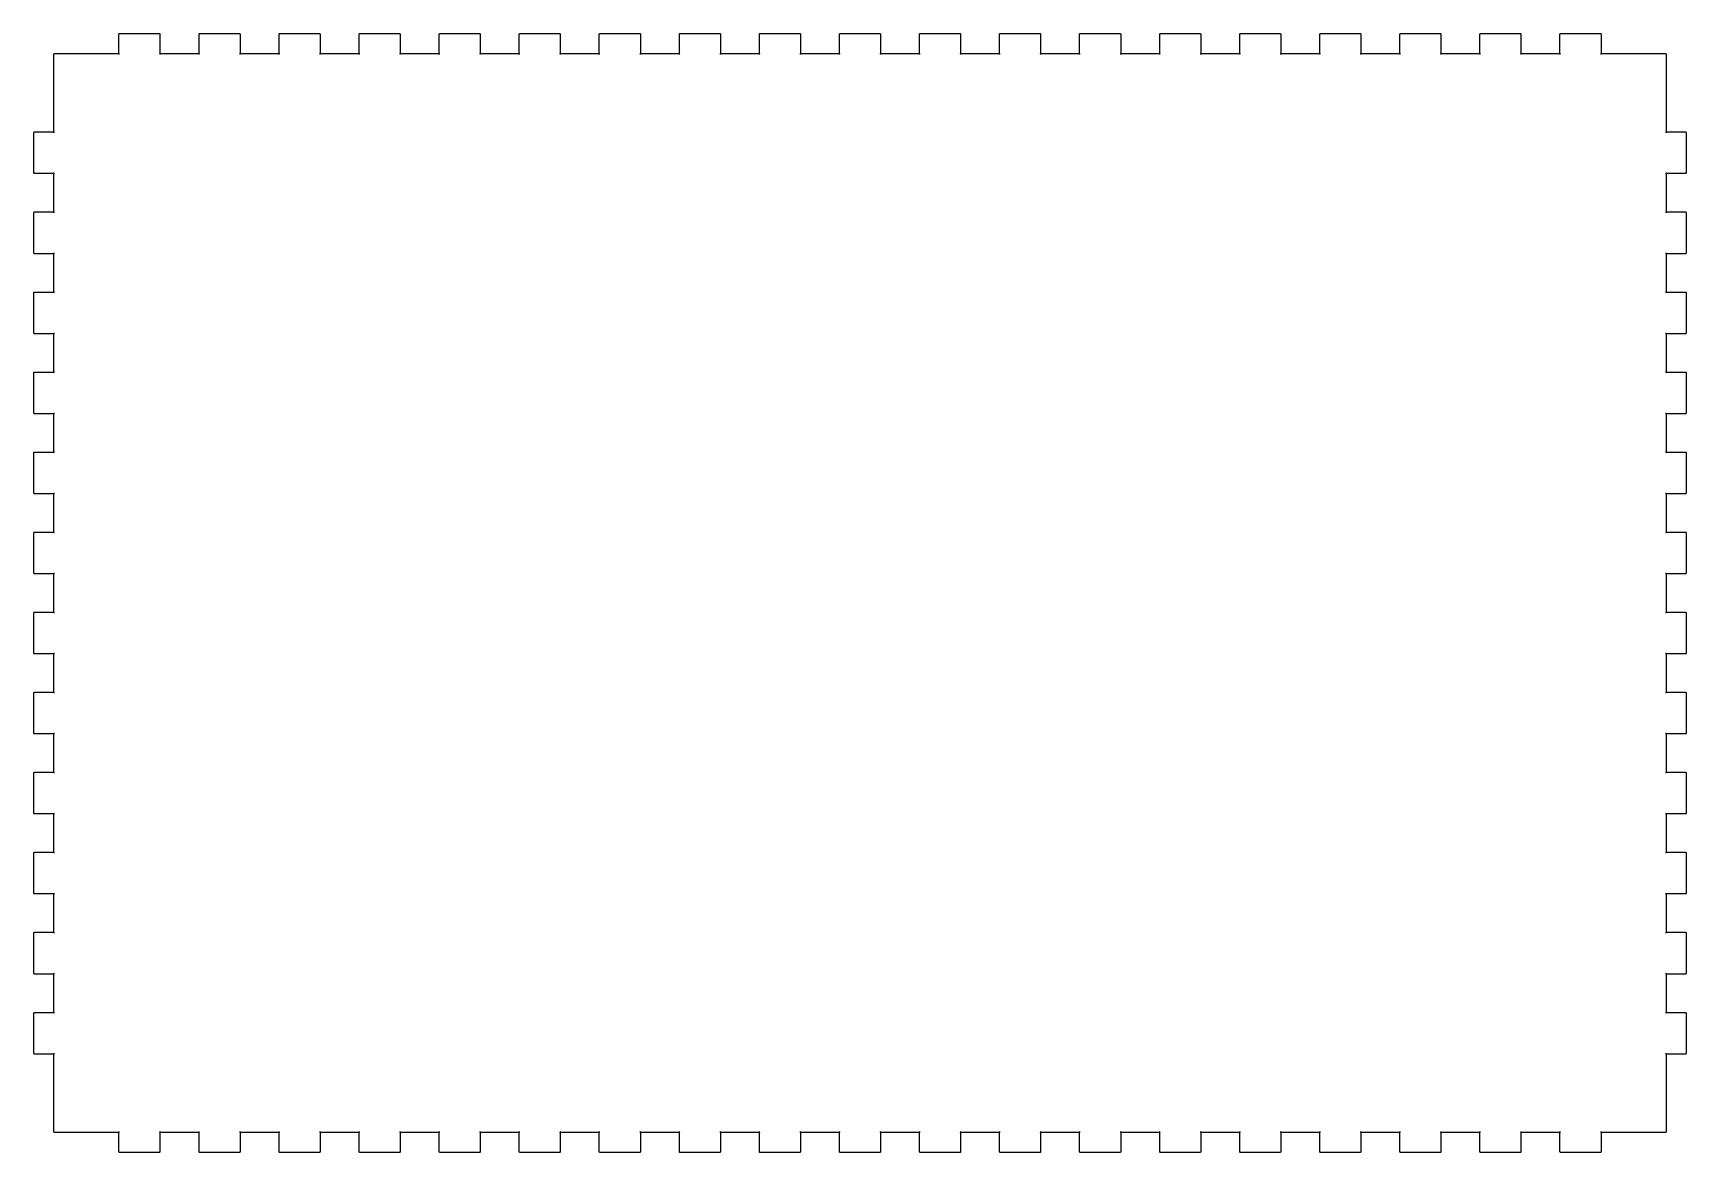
# Model space of a CAD drawing. Extents: x 10 to 427, y 10 to 383.
# Drawn here: x 9.9 to 257.8, y 215 to 382.9 of the extents above; entities that cross this region are included whole.
import ezdxf

# ---------------------------------------------------------------- set-up
doc = ezdxf.new("R2010")
doc.units = 0
doc.layers.get('0').update_dxf_attribs({"linetype": 'CONTINUOUS'})

msp = doc.modelspace()

# ---------------------------------------------------------------- linework, layer by layer
at = {"color": 0, "const_width": 0.2}
msp.add_lwpolyline([(13.0996, 218.099), (22.75, 218.099), (22.7597, 218.099), (22.7914, 218.114), (22.7873, 218.138), (22.7638, 218.142), (22.75, 218.111), (22.75, 218.099), (22.75, 215.2), (22.75, 215.184), (22.779, 215.13), (22.8327, 215.099), (22.8506, 215.099), (28.8506, 215.099), (28.8671, 215.099), (28.9209, 215.13), (28.9498, 215.184), (28.9498, 215.2), (28.9498, 218.099), (28.9498, 218.111), (28.9347, 218.142), (28.9126, 218.138), (28.9071, 218.114), (28.9388, 218.099), (28.9498, 218.099), (34.75, 218.099), (34.7597, 218.099), (34.7913, 218.114), (34.7872, 218.138), (34.7638, 218.142), (34.75, 218.111), (34.75, 218.099), (34.75, 215.2), (34.75, 215.184), (34.7789, 215.13), (34.8313, 215.099), (34.8492, 215.099), (40.8506, 215.099), (40.8672, 215.099), (40.9208, 215.13), (40.9497, 215.184), (40.9497, 215.2), (40.9497, 218.099), (40.9497, 218.111), (40.9346, 218.142), (40.9127, 218.138), (40.9071, 218.114), (40.9388, 218.099), (40.9497, 218.099), (46.7501, 218.099), (46.7596, 218.099), (46.7914, 218.114), (46.7872, 218.138), (46.7639, 218.142), (46.7501, 218.111), (46.7501, 218.099), (46.7501, 215.2), (46.7501, 215.184), (46.779, 215.13), (46.8327, 215.099), (46.8507, 215.099), (52.8507, 215.099), (52.8669, 215.099), (52.9209, 215.13), (52.9498, 215.184), (52.9498, 215.2), (52.9498, 218.099), (52.9498, 218.111), (52.9347, 218.142), (52.9124, 218.138), (52.9071, 218.114), (52.9389, 218.099), (52.9498, 218.099), (58.7498, 218.099), (58.7597, 218.099), (58.7911, 218.114), (58.7872, 218.138), (58.7636, 218.142), (58.7498, 218.111), (58.7498, 218.099), (58.7498, 215.2), (58.7498, 215.184), (58.7788, 215.13), (58.8328, 215.099), (58.8504, 215.099), (64.8504, 215.099), (64.867, 215.099), (64.9206, 215.13), (64.9496, 215.184), (64.9496, 215.2), (64.9496, 218.099), (64.9496, 218.111), (64.9344, 218.142), (64.9125, 218.138), (64.9069, 218.114), (64.9386, 218.099), (64.9496, 218.099), (70.7499, 218.099), (70.7595, 218.099), (70.7912, 218.114), (70.787, 218.138), (70.7637, 218.142), (70.7499, 218.111), (70.7499, 218.099), (70.7499, 215.2), (70.7499, 215.184), (70.7789, 215.13), (70.8325, 215.099), (70.8505, 215.099), (76.8505, 215.099), (76.8671, 215.099), (76.9207, 215.13), (76.9497, 215.184), (76.9497, 215.2), (76.9497, 218.099), (76.9497, 218.111), (76.9345, 218.142), (76.9126, 218.138), (76.907, 218.114), (76.9387, 218.099), (76.9497, 218.099), (82.7497, 218.099), (82.7595, 218.099), (82.7913, 218.114), (82.7871, 218.138), (82.7634, 218.142), (82.7497, 218.111), (82.7497, 218.099), (82.7497, 215.2), (82.7497, 215.184), (82.7786, 215.13), (82.8326, 215.099), (82.8506, 215.099), (88.8503, 215.099), (88.8668, 215.099), (88.9208, 215.13), (88.9497, 215.184), (88.9497, 215.2), (88.9497, 218.099), (88.9497, 218.111), (88.9346, 218.142), (88.9123, 218.138), (88.9071, 218.114), (88.9385, 218.099), (88.9497, 218.099), (94.7498, 218.099), (94.7593, 218.099), (94.791, 218.114), (94.7872, 218.138), (94.7635, 218.142), (94.7498, 218.111), (94.7498, 218.099), (94.7498, 215.2), (94.7498, 215.184), (94.7787, 215.13), (94.8323, 215.099), (94.8503, 215.099), (100.85, 215.099), (100.867, 215.099), (100.921, 215.13), (100.949, 215.184), (100.949, 215.2), (100.949, 218.099), (100.949, 218.111), (100.934, 218.142), (100.912, 218.138), (100.907, 218.114), (100.939, 218.099), (100.949, 218.099), (106.75, 218.099), (106.759, 218.099), (106.791, 218.114), (106.787, 218.138), (106.764, 218.142), (106.75, 218.111), (106.75, 218.099), (106.75, 215.2), (106.75, 215.184), (106.779, 215.13), (106.832, 215.099), (106.85, 215.099), (112.85, 215.099), (112.867, 215.099), (112.921, 215.13), (112.95, 215.184), (112.95, 215.2), (112.95, 218.099), (112.95, 218.111), (112.934, 218.142), (112.912, 218.138), (112.907, 218.114), (112.939, 218.099), (112.95, 218.099), (118.75, 218.099), (118.759, 218.099), (118.791, 218.114), (118.787, 218.138), (118.763, 218.142), (118.75, 218.111), (118.75, 218.099), (118.75, 215.2), (118.75, 215.184), (118.779, 215.13), (118.832, 215.099), (118.85, 215.099), (124.85, 215.099), (124.867, 215.099), (124.92, 215.13), (124.95, 215.184), (124.95, 215.2), (124.95, 218.099), (124.95, 218.111), (124.934, 218.142), (124.912, 218.138), (124.907, 218.114), (124.938, 218.099), (124.95, 218.099), (130.75, 218.099), (130.759, 218.099), (130.791, 218.114), (130.787, 218.138), (130.763, 218.142), (130.75, 218.111), (130.75, 218.099), (130.75, 215.2), (130.75, 215.184), (130.779, 215.13), (130.832, 215.099), (130.85, 215.099), (136.85, 215.099), (136.867, 215.099), (136.92, 215.13), (136.949, 215.184), (136.949, 215.2), (136.949, 218.099), (136.949, 218.111), (136.934, 218.142), (136.912, 218.138), (136.907, 218.114), (136.938, 218.099), (136.949, 218.099), (142.75, 218.099), (142.759, 218.099), (142.791, 218.114), (142.787, 218.138), (142.764, 218.142), (142.75, 218.111), (142.75, 218.099), (142.75, 215.2), (142.75, 215.184), (142.779, 215.13), (142.832, 215.099), (142.85, 215.099), (148.85, 215.099), (148.867, 215.099), (148.921, 215.13), (148.949, 215.184), (148.949, 215.2), (148.949, 218.099), (148.949, 218.111), (148.934, 218.142), (148.912, 218.138), (148.907, 218.114), (148.939, 218.099), (148.949, 218.099), (154.75, 218.099), (154.759, 218.099), (154.791, 218.114), (154.787, 218.138), (154.763, 218.142), (154.75, 218.111), (154.75, 218.099), (154.75, 215.2), (154.75, 215.184), (154.778, 215.13), (154.832, 215.099), (154.85, 215.099), (160.85, 215.099), (160.867, 215.099), (160.92, 215.13), (160.949, 215.184), (160.949, 215.2), (160.949, 218.099), (160.949, 218.111), (160.934, 218.142), (160.912, 218.138), (160.907, 218.114), (160.938, 218.099), (160.949, 218.099), (166.75, 218.099), (166.759, 218.099), (166.791, 218.114), (166.787, 218.138), (166.763, 218.142), (166.75, 218.111), (166.75, 218.099), (166.75, 215.2), (166.75, 215.184), (166.779, 215.13), (166.832, 215.099), (166.85, 215.099), (172.85, 215.099), (172.867, 215.099), (172.92, 215.13), (172.951, 215.184), (172.951, 215.2), (172.951, 218.099), (172.951, 218.111), (172.936, 218.142), (172.912, 218.138), (172.908, 218.114), (172.94, 218.099), (172.951, 218.099), (178.749, 218.099), (178.759, 218.099), (178.791, 218.114), (178.787, 218.138), (178.763, 218.142), (178.749, 218.111), (178.749, 218.099), (178.749, 215.2), (178.749, 215.184), (178.778, 215.13), (178.832, 215.099), (178.85, 215.099), (184.85, 215.099), (184.866, 215.099), (184.92, 215.13), (184.951, 215.184), (184.951, 215.2), (184.951, 218.099), (184.951, 218.111), (184.936, 218.142), (184.912, 218.138), (184.908, 218.114), (184.94, 218.099), (184.951, 218.099), (190.751, 218.099), (190.76, 218.099), (190.792, 218.114), (190.788, 218.138), (190.765, 218.142), (190.751, 218.111), (190.751, 218.099), (190.751, 215.2), (190.751, 215.184), (190.78, 215.13), (190.832, 215.099), (190.85, 215.099), (196.85, 215.099), (196.867, 215.099), (196.92, 215.13), (196.949, 215.184), (196.949, 215.2), (196.949, 218.099), (196.949, 218.111), (196.934, 218.142), (196.912, 218.138), (196.906, 218.114), (196.938, 218.099), (196.949, 218.099), (202.75, 218.099), (202.759, 218.099), (202.791, 218.114), (202.787, 218.138), (202.763, 218.142), (202.75, 218.111), (202.75, 218.099), (202.75, 215.2), (202.75, 215.184), (202.778, 215.13), (202.832, 215.099), (202.85, 215.099), (208.85, 215.099), (208.867, 215.099), (208.92, 215.13), (208.951, 215.184), (208.951, 215.2), (208.951, 218.099), (208.951, 218.111), (208.935, 218.142), (208.912, 218.138), (208.908, 218.114), (208.94, 218.099), (208.951, 218.099), (214.749, 218.099), (214.759, 218.099), (214.791, 218.114), (214.787, 218.138), (214.763, 218.142), (214.749, 218.111), (214.749, 218.099), (214.749, 215.2), (214.749, 215.184), (214.778, 215.13), (214.832, 215.099), (214.85, 215.099), (220.85, 215.099), (220.866, 215.099), (220.92, 215.13), (220.95, 215.184), (220.95, 215.2), (220.95, 218.099), (220.95, 218.111), (220.935, 218.142), (220.912, 218.138), (220.908, 218.114), (220.939, 218.099), (220.95, 218.099), (226.751, 218.099), (226.76, 218.099), (226.792, 218.114), (226.788, 218.138), (226.764, 218.142), (226.751, 218.111), (226.751, 218.099), (226.751, 215.2), (226.751, 215.184), (226.78, 215.13), (226.832, 215.099), (226.85, 215.099), (232.85, 215.099), (232.866, 215.099), (232.92, 215.13), (232.95, 215.184), (232.95, 215.2), (232.95, 218.099), (232.95, 218.111), (232.935, 218.142), (232.912, 218.138), (232.908, 218.114), (232.94, 218.099), (232.95, 218.099), (238.75, 218.099), (238.76, 218.099), (238.792, 218.114), (238.788, 218.138), (238.765, 218.142), (238.75, 218.111), (238.75, 218.099), (238.75, 215.2), (238.75, 215.184), (238.779, 215.13), (238.832, 215.099), (238.85, 215.099), (244.85, 215.099), (244.866, 215.099), (244.92, 215.13), (244.951, 215.184), (244.951, 215.2), (244.951, 218.099), (244.951, 218.111), (244.935, 218.142), (244.912, 218.138), (244.908, 218.114), (244.939, 218.099), (244.951, 218.099), (254.599, 218.099), (254.616, 218.099), (254.67, 218.13), (254.7, 218.184), (254.7, 218.2), (254.7, 229.85), (254.7, 229.861), (254.685, 229.893), (254.661, 229.888), (254.657, 229.865), (254.689, 229.85), (254.7, 229.85), (257.599, 229.85), (257.616, 229.85), (257.67, 229.88), (257.7, 229.934), (257.7, 229.95), (257.7, 235.95), (257.7, 235.968), (257.67, 236.021), (257.616, 236.05), (257.599, 236.05), (254.7, 236.05), (254.689, 236.05), (254.657, 236.036), (254.661, 236.013), (254.685, 236.008), (254.7, 236.04), (254.7, 236.05), (254.7, 241.85), (254.7, 241.861), (254.685, 241.893), (254.661, 241.888), (254.657, 241.865), (254.689, 241.85), (254.7, 241.85), (257.599, 241.85), (257.616, 241.85), (257.67, 241.88), (257.7, 241.934), (257.7, 241.951), (257.7, 247.951), (257.7, 247.968), (257.67, 248.021), (257.616, 248.05), (257.599, 248.05), (254.7, 248.05), (254.689, 248.05), (254.657, 248.036), (254.661, 248.012), (254.685, 248.008), (254.7, 248.04), (254.7, 248.05), (254.7, 253.85), (254.7, 253.861), (254.685, 253.892), (254.661, 253.889), (254.657, 253.865), (254.689, 253.85), (254.7, 253.85), (257.599, 253.85), (257.616, 253.85), (257.67, 253.88), (257.7, 253.934), (257.7, 253.95), (257.7, 259.95), (257.7, 259.968), (257.67, 260.02), (257.616, 260.049), (257.599, 260.049), (254.7, 260.049), (254.689, 260.049), (254.657, 260.036), (254.661, 260.012), (254.685, 260.008), (254.7, 260.04), (254.7, 260.049), (254.7, 265.85), (254.7, 265.861), (254.685, 265.892), (254.661, 265.888), (254.657, 265.865), (254.689, 265.85), (254.7, 265.85), (257.599, 265.85), (257.616, 265.85), (257.67, 265.88), (257.7, 265.934), (257.7, 265.95), (257.7, 271.95), (257.7, 271.968), (257.67, 272.021), (257.616, 272.05), (257.599, 272.05), (254.7, 272.05), (254.689, 272.05), (254.657, 272.036), (254.661, 272.012), (254.685, 272.008), (254.7, 272.04), (254.7, 272.05), (254.7, 277.85), (254.7, 277.861), (254.685, 277.893), (254.661, 277.888), (254.657, 277.865), (254.689, 277.85), (254.7, 277.85), (257.599, 277.85), (257.616, 277.85), (257.67, 277.88), (257.7, 277.934), (257.7, 277.95), (257.7, 283.95), (257.7, 283.968), (257.67, 284.021), (257.616, 284.05), (257.599, 284.05), (254.7, 284.05), (254.689, 284.05), (254.657, 284.036), (254.661, 284.012), (254.685, 284.008), (254.7, 284.04), (254.7, 284.05), (254.7, 289.85), (254.7, 289.861), (254.685, 289.892), (254.661, 289.888), (254.657, 289.865), (254.689, 289.85), (254.7, 289.85), (257.599, 289.85), (257.616, 289.85), (257.67, 289.88), (257.7, 289.934), (257.7, 289.95), (257.7, 295.95), (257.7, 295.968), (257.67, 296.02), (257.616, 296.049), (257.599, 296.049), (254.7, 296.049), (254.689, 296.049), (254.657, 296.036), (254.661, 296.012), (254.685, 296.008), (254.7, 296.04), (254.7, 296.049), (254.7, 301.85), (254.7, 301.861), (254.685, 301.892), (254.661, 301.888), (254.657, 301.865), (254.689, 301.85), (254.7, 301.85), (257.599, 301.85), (257.616, 301.85), (257.67, 301.88), (257.7, 301.934), (257.7, 301.95), (257.7, 307.95), (257.7, 307.968), (257.67, 308.022), (257.616, 308.051), (257.599, 308.051), (254.7, 308.051), (254.689, 308.051), (254.657, 308.037), (254.661, 308.013), (254.685, 308.01), (254.7, 308.041), (254.7, 308.051), (254.7, 313.849), (254.7, 313.861), (254.685, 313.892), (254.661, 313.888), (254.657, 313.865), (254.689, 313.849), (254.7, 313.849), (257.599, 313.849), (257.616, 313.849), (257.67, 313.88), (257.7, 313.934), (257.7, 313.95), (257.7, 319.95), (257.7, 319.968), (257.67, 320.021), (257.616, 320.05), (257.599, 320.05), (254.7, 320.05), (254.689, 320.05), (254.657, 320.036), (254.661, 320.012), (254.685, 320.008), (254.7, 320.04), (254.7, 320.05), (254.7, 325.85), (254.7, 325.86), (254.685, 325.892), (254.661, 325.888), (254.657, 325.865), (254.689, 325.85), (254.7, 325.85), (257.599, 325.85), (257.616, 325.85), (257.67, 325.88), (257.7, 325.934), (257.7, 325.95), (257.7, 331.95), (257.7, 331.968), (257.67, 332.02), (257.616, 332.049), (257.599, 332.049), (254.7, 332.049), (254.689, 332.049), (254.657, 332.036), (254.661, 332.012), (254.685, 332.008), (254.7, 332.04), (254.7, 332.049), (254.7, 337.85), (254.7, 337.861), (254.685, 337.892), (254.661, 337.888), (254.657, 337.865), (254.689, 337.85), (254.7, 337.85), (257.599, 337.85), (257.616, 337.85), (257.67, 337.88), (257.7, 337.934), (257.7, 337.95), (257.7, 343.95), (257.7, 343.968), (257.67, 344.022), (257.616, 344.051), (257.599, 344.051), (254.7, 344.051), (254.689, 344.051), (254.657, 344.037), (254.661, 344.013), (254.685, 344.009), (254.7, 344.041), (254.7, 344.051), (254.7, 349.849), (254.7, 349.86), (254.685, 349.892), (254.661, 349.888), (254.657, 349.865), (254.689, 349.849), (254.7, 349.849), (257.599, 349.849), (257.616, 349.849), (257.67, 349.88), (257.7, 349.934), (257.7, 349.95), (257.7, 355.949), (257.7, 355.967), (257.67, 356.023), (257.616, 356.052), (257.599, 356.052), (254.7, 356.052), (254.689, 356.052), (254.657, 356.037), (254.661, 356.013), (254.685, 356.009), (254.7, 356.041), (254.7, 356.052), (254.7, 361.851), (254.7, 361.862), (254.685, 361.894), (254.661, 361.886), (254.657, 361.865), (254.689, 361.851), (254.7, 361.851), (257.599, 361.851), (257.616, 361.851), (257.67, 361.879), (257.7, 361.932), (257.7, 361.95), (257.7, 367.951), (257.7, 367.968), (257.67, 368.021), (257.616, 368.05), (257.599, 368.05), (254.7, 368.05), (254.689, 368.05), (254.657, 368.035), (254.661, 368.011), (254.685, 368.007), (254.7, 368.039), (254.7, 368.05), (254.7, 379.702), (254.7, 379.719), (254.67, 379.772), (254.616, 379.801), (254.599, 379.801), (244.951, 379.801), (244.939, 379.801), (244.908, 379.786), (244.912, 379.762), (244.935, 379.758), (244.951, 379.79), (244.951, 379.801), (244.951, 382.7), (244.951, 382.718), (244.92, 382.771), (244.866, 382.799), (244.85, 382.799), (238.85, 382.799), (238.832, 382.799), (238.779, 382.771), (238.75, 382.718), (238.75, 382.7), (238.75, 379.801), (238.75, 379.79), (238.765, 379.758), (238.788, 379.762), (238.792, 379.786), (238.76, 379.801), (238.75, 379.801), (232.95, 379.801), (232.94, 379.801), (232.908, 379.786), (232.912, 379.762), (232.935, 379.758), (232.95, 379.79), (232.95, 379.801), (232.95, 382.7), (232.95, 382.718), (232.92, 382.771), (232.866, 382.799), (232.85, 382.799), (226.85, 382.799), (226.832, 382.799), (226.78, 382.771), (226.751, 382.718), (226.751, 382.7), (226.751, 379.801), (226.751, 379.79), (226.764, 379.758), (226.788, 379.762), (226.792, 379.786), (226.76, 379.801), (226.751, 379.801), (220.95, 379.801), (220.939, 379.801), (220.908, 379.786), (220.912, 379.762), (220.935, 379.758), (220.95, 379.79), (220.95, 379.801), (220.95, 382.7), (220.95, 382.718), (220.92, 382.771), (220.866, 382.799), (220.85, 382.799), (214.85, 382.799), (214.832, 382.799), (214.778, 382.771), (214.749, 382.718), (214.749, 382.7), (214.749, 379.801), (214.749, 379.79), (214.763, 379.758), (214.787, 379.762), (214.791, 379.786), (214.759, 379.801), (214.749, 379.801), (208.951, 379.801), (208.94, 379.801), (208.908, 379.786), (208.912, 379.762), (208.935, 379.758), (208.951, 379.79), (208.951, 379.801), (208.951, 382.7), (208.951, 382.718), (208.92, 382.771), (208.867, 382.799), (208.85, 382.799), (202.85, 382.799), (202.832, 382.799), (202.778, 382.771), (202.75, 382.718), (202.75, 382.7), (202.75, 379.801), (202.75, 379.79), (202.763, 379.758), (202.787, 379.762), (202.791, 379.786), (202.759, 379.801), (202.75, 379.801), (196.949, 379.801), (196.938, 379.801), (196.906, 379.786), (196.912, 379.762), (196.934, 379.758), (196.949, 379.79), (196.949, 379.801), (196.949, 382.7), (196.949, 382.718), (196.92, 382.771), (196.867, 382.799), (196.85, 382.799), (190.85, 382.799), (190.832, 382.799), (190.78, 382.771), (190.751, 382.718), (190.751, 382.7), (190.751, 379.801), (190.751, 379.79), (190.765, 379.758), (190.788, 379.762), (190.792, 379.786), (190.76, 379.801), (190.751, 379.801), (184.951, 379.801), (184.94, 379.801), (184.908, 379.786), (184.912, 379.762), (184.936, 379.758), (184.951, 379.79), (184.951, 379.801), (184.951, 382.7), (184.951, 382.718), (184.92, 382.771), (184.866, 382.799), (184.85, 382.799), (178.85, 382.799), (178.832, 382.799), (178.778, 382.771), (178.749, 382.718), (178.749, 382.7), (178.749, 379.801), (178.749, 379.79), (178.763, 379.758), (178.787, 379.762), (178.791, 379.786), (178.759, 379.801), (178.749, 379.801), (172.951, 379.801), (172.94, 379.801), (172.908, 379.786), (172.912, 379.762), (172.936, 379.758), (172.951, 379.79), (172.951, 379.801), (172.951, 382.7), (172.951, 382.718), (172.92, 382.771), (172.867, 382.799), (172.85, 382.799), (166.85, 382.799), (166.832, 382.799), (166.779, 382.771), (166.75, 382.718), (166.75, 382.7), (166.75, 379.801), (166.75, 379.79), (166.763, 379.758), (166.787, 379.762), (166.791, 379.786), (166.759, 379.801), (166.75, 379.801), (160.949, 379.801), (160.938, 379.801), (160.907, 379.786), (160.912, 379.762), (160.934, 379.758), (160.949, 379.79), (160.949, 379.801), (160.949, 382.7), (160.949, 382.718), (160.92, 382.771), (160.867, 382.799), (160.85, 382.799), (154.85, 382.799), (154.832, 382.799), (154.778, 382.771), (154.75, 382.718), (154.75, 382.7), (154.75, 379.801), (154.75, 379.79), (154.763, 379.758), (154.787, 379.762), (154.791, 379.786), (154.759, 379.801), (154.75, 379.801), (148.949, 379.801), (148.939, 379.801), (148.907, 379.786), (148.912, 379.762), (148.934, 379.758), (148.949, 379.79), (148.949, 379.801), (148.949, 382.7), (148.949, 382.718), (148.921, 382.771), (148.867, 382.799), (148.85, 382.799), (142.85, 382.799), (142.832, 382.799), (142.779, 382.771), (142.75, 382.718), (142.75, 382.7), (142.75, 379.801), (142.75, 379.79), (142.764, 379.758), (142.787, 379.762), (142.791, 379.786), (142.759, 379.801), (142.75, 379.801), (136.949, 379.801), (136.938, 379.801), (136.907, 379.786), (136.912, 379.762), (136.934, 379.758), (136.949, 379.79), (136.949, 379.801), (136.949, 382.7), (136.949, 382.718), (136.92, 382.771), (136.867, 382.799), (136.85, 382.799), (130.85, 382.799), (130.832, 382.799), (130.779, 382.771), (130.75, 382.718), (130.75, 382.7), (130.75, 379.801), (130.75, 379.79), (130.763, 379.758), (130.787, 379.762), (130.791, 379.786), (130.759, 379.801), (130.75, 379.801), (124.95, 379.801), (124.938, 379.801), (124.907, 379.786), (124.912, 379.762), (124.934, 379.758), (124.95, 379.79), (124.95, 379.801), (124.95, 382.7), (124.95, 382.718), (124.92, 382.771), (124.867, 382.799), (124.85, 382.799), (118.85, 382.799), (118.832, 382.799), (118.779, 382.771), (118.75, 382.718), (118.75, 382.7), (118.75, 379.801), (118.75, 379.79), (118.763, 379.758), (118.787, 379.762), (118.791, 379.786), (118.759, 379.801), (118.75, 379.801), (112.95, 379.801), (112.939, 379.801), (112.907, 379.786), (112.912, 379.762), (112.934, 379.758), (112.95, 379.79), (112.95, 379.801), (112.95, 382.7), (112.95, 382.718), (112.921, 382.771), (112.867, 382.799), (112.85, 382.799), (106.85, 382.799), (106.832, 382.799), (106.779, 382.771), (106.75, 382.718), (106.75, 382.7), (106.75, 379.801), (106.75, 379.79), (106.764, 379.758), (106.787, 379.762), (106.791, 379.786), (106.759, 379.801), (106.75, 379.801), (100.949, 379.801), (100.939, 379.801), (100.907, 379.786), (100.912, 379.762), (100.934, 379.758), (100.949, 379.79), (100.949, 379.801), (100.949, 382.7), (100.949, 382.718), (100.921, 382.771), (100.867, 382.799), (100.85, 382.799), (94.8503, 382.799), (94.8323, 382.799), (94.7787, 382.771), (94.7498, 382.718), (94.7498, 382.7), (94.7498, 379.801), (94.7498, 379.79), (94.7635, 379.758), (94.7872, 379.762), (94.791, 379.786), (94.7593, 379.801), (94.7498, 379.801), (88.9497, 379.801), (88.9385, 379.801), (88.9071, 379.786), (88.9123, 379.762), (88.9346, 379.758), (88.9497, 379.79), (88.9497, 379.801), (88.9497, 382.7), (88.9497, 382.718), (88.9208, 382.771), (88.8668, 382.799), (88.8503, 382.799), (82.8506, 382.799), (82.8326, 382.799), (82.7786, 382.771), (82.7497, 382.718), (82.7497, 382.7), (82.7497, 379.801), (82.7497, 379.79), (82.7634, 379.758), (82.7871, 379.762), (82.7913, 379.786), (82.7595, 379.801), (82.7497, 379.801), (76.9497, 379.801), (76.9387, 379.801), (76.907, 379.786), (76.9126, 379.762), (76.9345, 379.758), (76.9497, 379.79), (76.9497, 379.801), (76.9497, 382.7), (76.9497, 382.718), (76.9207, 382.771), (76.8671, 382.799), (76.8505, 382.799), (70.8505, 382.799), (70.8325, 382.799), (70.7789, 382.771), (70.7499, 382.718), (70.7499, 382.7), (70.7499, 379.801), (70.7499, 379.79), (70.7637, 379.758), (70.787, 379.762), (70.7912, 379.786), (70.7595, 379.801), (70.7499, 379.801), (64.9496, 379.801), (64.9386, 379.801), (64.9069, 379.786), (64.9125, 379.762), (64.9344, 379.758), (64.9496, 379.79), (64.9496, 379.801), (64.9496, 382.7), (64.9496, 382.718), (64.9206, 382.771), (64.867, 382.799), (64.8504, 382.799), (58.8504, 382.799), (58.8328, 382.799), (58.7788, 382.771), (58.7498, 382.718), (58.7498, 382.7), (58.7498, 379.801), (58.7498, 379.79), (58.7636, 379.758), (58.7872, 379.762), (58.7911, 379.786), (58.7597, 379.801), (58.7498, 379.801), (52.9498, 379.801), (52.9389, 379.801), (52.9071, 379.786), (52.9124, 379.762), (52.9347, 379.758), (52.9498, 379.79), (52.9498, 379.801), (52.9498, 382.7), (52.9498, 382.718), (52.9209, 382.771), (52.8669, 382.799), (52.8507, 382.799), (46.8507, 382.799), (46.8327, 382.799), (46.779, 382.771), (46.7501, 382.718), (46.7501, 382.7), (46.7501, 379.801), (46.7501, 379.79), (46.7639, 379.758), (46.7872, 379.762), (46.7914, 379.786), (46.7596, 379.801), (46.7501, 379.801), (40.9497, 379.801), (40.9388, 379.801), (40.9071, 379.786), (40.9127, 379.762), (40.9346, 379.758), (40.9497, 379.79), (40.9497, 379.801), (40.9497, 382.7), (40.9497, 382.718), (40.9208, 382.771), (40.8672, 382.799), (40.8506, 382.799), (34.8492, 382.799), (34.8313, 382.799), (34.7789, 382.771), (34.75, 382.718), (34.75, 382.7), (34.75, 379.801), (34.75, 379.79), (34.7638, 379.758), (34.7872, 379.762), (34.7913, 379.786), (34.7597, 379.801), (34.75, 379.801), (28.9498, 379.801), (28.9388, 379.801), (28.9071, 379.786), (28.9126, 379.762), (28.9347, 379.758), (28.9498, 379.79), (28.9498, 379.801), (28.9498, 382.7), (28.9498, 382.718), (28.9209, 382.771), (28.8671, 382.799), (28.8506, 382.799), (22.8506, 382.799), (22.8327, 382.799), (22.779, 382.771), (22.75, 382.718), (22.75, 382.7), (22.75, 379.801), (22.75, 379.79), (22.7638, 379.758), (22.7873, 379.762), (22.7914, 379.786), (22.7597, 379.801), (22.75, 379.801), (13.0996, 379.801), (13.0817, 379.801), (13.0294, 379.772), (13.0004, 379.719), (13.0004, 379.702), (13.0004, 368.05), (13.0004, 368.039), (13.0142, 368.007), (13.0376, 368.011), (13.0418, 368.035), (13.0101, 368.05), (13.0004, 368.05), (10.0996, 368.05), (10.0817, 368.05), (10.0294, 368.021), (10.0004, 367.968), (10.0004, 367.951), (10.0004, 361.95), (10.0004, 361.932), (10.0294, 361.879), (10.0817, 361.851), (10.0996, 361.851), (13.0004, 361.851), (13.0101, 361.851), (13.0418, 361.865), (13.0376, 361.886), (13.0142, 361.894), (13.0004, 361.862), (13.0004, 361.851), (13.0004, 356.052), (13.0004, 356.041), (13.0142, 356.009), (13.0376, 356.013), (13.0418, 356.037), (13.0101, 356.052), (13.0004, 356.052), (10.0996, 356.052), (10.0817, 356.052), (10.0294, 356.023), (10.0004, 355.967), (10.0004, 355.949), (10.0004, 349.95), (10.0004, 349.934), (10.0294, 349.88), (10.0817, 349.849), (10.0996, 349.849), (13.0004, 349.849), (13.0101, 349.849), (13.0418, 349.865), (13.0376, 349.888), (13.0142, 349.892), (13.0004, 349.86), (13.0004, 349.849), (13.0004, 344.051), (13.0004, 344.041), (13.0142, 344.009), (13.0376, 344.013), (13.0418, 344.037), (13.0101, 344.051), (13.0004, 344.051), (10.0996, 344.051), (10.0817, 344.051), (10.0294, 344.022), (10.0004, 343.968), (10.0004, 343.95), (10.0004, 337.95), (10.0004, 337.934), (10.0294, 337.88), (10.0817, 337.85), (10.0996, 337.85), (13.0004, 337.85), (13.0101, 337.85), (13.0418, 337.865), (13.0376, 337.888), (13.0142, 337.892), (13.0004, 337.861), (13.0004, 337.85), (13.0004, 332.049), (13.0004, 332.04), (13.0142, 332.008), (13.0376, 332.012), (13.0418, 332.036), (13.0101, 332.049), (13.0004, 332.049), (10.0996, 332.049), (10.0817, 332.049), (10.0294, 332.02), (10.0004, 331.968), (10.0004, 331.95), (10.0004, 325.95), (10.0004, 325.934), (10.0294, 325.88), (10.0817, 325.85), (10.0996, 325.85), (13.0004, 325.85), (13.0101, 325.85), (13.0418, 325.865), (13.0376, 325.888), (13.0142, 325.892), (13.0004, 325.86), (13.0004, 325.85), (13.0004, 320.05), (13.0004, 320.04), (13.0142, 320.008), (13.0376, 320.012), (13.0418, 320.036), (13.0101, 320.05), (13.0004, 320.05), (10.0996, 320.05), (10.0817, 320.05), (10.0294, 320.021), (10.0004, 319.968), (10.0004, 319.95), (10.0004, 313.95), (10.0004, 313.934), (10.0294, 313.88), (10.0817, 313.849), (10.0996, 313.849), (13.0004, 313.849), (13.0101, 313.849), (13.0418, 313.865), (13.0376, 313.888), (13.0142, 313.892), (13.0004, 313.861), (13.0004, 313.849), (13.0004, 308.051), (13.0004, 308.041), (13.0142, 308.01), (13.0376, 308.013), (13.0418, 308.037), (13.0101, 308.051), (13.0004, 308.051), (10.0996, 308.051), (10.0817, 308.051), (10.0294, 308.022), (10.0004, 307.968), (10.0004, 307.95), (10.0004, 301.95), (10.0004, 301.934), (10.0294, 301.88), (10.0817, 301.85), (10.0996, 301.85), (13.0004, 301.85), (13.0101, 301.85), (13.0418, 301.865), (13.0376, 301.888), (13.0142, 301.892), (13.0004, 301.861), (13.0004, 301.85), (13.0004, 296.049), (13.0004, 296.04), (13.0142, 296.008), (13.0376, 296.012), (13.0418, 296.036), (13.0101, 296.049), (13.0004, 296.049), (10.0996, 296.049), (10.0817, 296.049), (10.0294, 296.02), (10.0004, 295.968), (10.0004, 295.95), (10.0004, 289.95), (10.0004, 289.934), (10.0294, 289.88), (10.0817, 289.85), (10.0996, 289.85), (13.0004, 289.85), (13.0101, 289.85), (13.0418, 289.865), (13.0376, 289.888), (13.0142, 289.892), (13.0004, 289.861), (13.0004, 289.85), (13.0004, 284.05), (13.0004, 284.04), (13.0142, 284.008), (13.0376, 284.012), (13.0418, 284.036), (13.0101, 284.05), (13.0004, 284.05), (10.0996, 284.05), (10.0817, 284.05), (10.0294, 284.021), (10.0004, 283.968), (10.0004, 283.95), (10.0004, 277.95), (10.0004, 277.934), (10.0294, 277.88), (10.0817, 277.85), (10.0996, 277.85), (13.0004, 277.85), (13.0101, 277.85), (13.0418, 277.865), (13.0376, 277.888), (13.0142, 277.893), (13.0004, 277.861), (13.0004, 277.85), (13.0004, 272.05), (13.0004, 272.04), (13.0142, 272.008), (13.0376, 272.012), (13.0418, 272.036), (13.0101, 272.05), (13.0004, 272.05), (10.0996, 272.05), (10.0817, 272.05), (10.0294, 272.021), (10.0004, 271.968), (10.0004, 271.95), (10.0004, 265.95), (10.0004, 265.934), (10.0294, 265.88), (10.0817, 265.85), (10.0996, 265.85), (13.0004, 265.85), (13.0101, 265.85), (13.0418, 265.865), (13.0376, 265.888), (13.0142, 265.892), (13.0004, 265.861), (13.0004, 265.85), (13.0004, 260.049), (13.0004, 260.04), (13.0142, 260.008), (13.0376, 260.012), (13.0418, 260.036), (13.0101, 260.049), (13.0004, 260.049), (10.0996, 260.049), (10.0817, 260.049), (10.0294, 260.02), (10.0004, 259.968), (10.0004, 259.95), (10.0004, 253.95), (10.0004, 253.934), (10.0294, 253.88), (10.0817, 253.85), (10.0996, 253.85), (13.0004, 253.85), (13.0101, 253.85), (13.0418, 253.865), (13.0376, 253.889), (13.0142, 253.892), (13.0004, 253.861), (13.0004, 253.85), (13.0004, 248.05), (13.0004, 248.04), (13.0142, 248.008), (13.0376, 248.012), (13.0418, 248.036), (13.0101, 248.05), (13.0004, 248.05), (10.0996, 248.05), (10.0817, 248.05), (10.0294, 248.021), (10.0004, 247.968), (10.0004, 247.951), (10.0004, 241.951), (10.0004, 241.934), (10.0294, 241.88), (10.0817, 241.85), (10.0996, 241.85), (13.0004, 241.85), (13.0101, 241.85), (13.0418, 241.865), (13.0376, 241.888), (13.0142, 241.893), (13.0004, 241.861), (13.0004, 241.85), (13.0004, 236.05), (13.0004, 236.04), (13.0142, 236.008), (13.0376, 236.013), (13.0418, 236.036), (13.0101, 236.05), (13.0004, 236.05), (10.0996, 236.05), (10.0817, 236.05), (10.0294, 236.021), (10.0004, 235.968), (10.0004, 235.95), (10.0004, 229.95), (10.0004, 229.934), (10.0294, 229.88), (10.0817, 229.85), (10.0996, 229.85), (13.0004, 229.85), (13.0101, 229.85), (13.0418, 229.865), (13.0376, 229.888), (13.0142, 229.893), (13.0004, 229.861), (13.0004, 229.85), (13.0004, 218.2), (13.0004, 218.184), (13.0294, 218.13), (13.0817, 218.099), (13.0996, 218.099)], close=True, dxfattribs=at)

doc.saveas('drawing.dxf')
